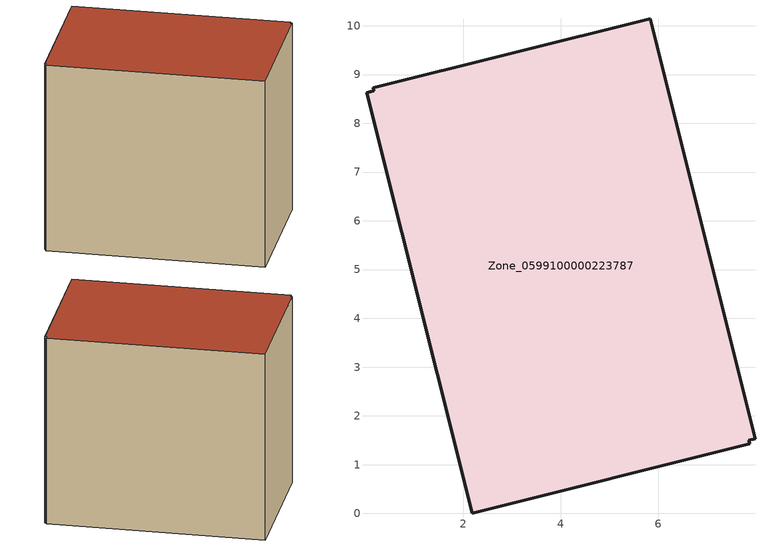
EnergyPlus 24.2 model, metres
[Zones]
Zone_0599100000223787
 floor ground (C_G): 5.83,10.15 7.98,1.53 7.86,1.5 7.88,1.43 2.18,0 0.01,8.63 0.17,8.67 0.15,8.72 z0
 wall outside (C_F): 5.83,10.15 0.15,8.72 0.17,8.67 0.01,8.63 2.18,0 7.88,1.43 7.86,1.5 7.98,1.53 5.83,10.15 z0:8.07
 roof outside (C_R): 7.98,1.53 5.83,10.15 0.15,8.72 0.17,8.67 0.01,8.63 2.18,0 7.88,1.43 7.86,1.5 z8.07
[BUILDING]
Pand.0599100000223787: North Axis=0; Terrain=City; Loads Convergence Tolerance Value=0.04; Temperature Convergence Tolerance Value=0.4; Solar Distribution=FullExterior; Maximum Number of Warmup Days=25; Minimum Number of Warmup Days=1
[Site:Location]
Rotterdam.The.Hague.AP_ZH_NLD Design_Conditions: Latitude=51.96; Longitude=4.45; Time Zone=1; Elevation=-4.5
[SITE:GROUNDTEMPERATURE:BUILDINGSURFACE]
18, 18, 18, 18, 18, 18, 18, 18, 18, 18, 18, 18
[MATERIAL] Thermal Absorptance=0.9; Solar Absorptance=0.7; Visible Absorptance=0.7
Name | Roughness | Thickness | Conductivity | Density | Specific Heat
G.TI.1965-1974 | MediumSmooth | 0.15 | 0.882353 | 540 | 1210
F.TI.1965-1974 | Rough | 0.3 | 0.697674 | 1920 | 840
R.TI.1965-1974 | MediumRough | 0.2 | 0.232558 | 1500 | 1000
[CONSTRUCTION]
C_G: G.TI.1965-1974
C_F: F.TI.1965-1974
C_R: R.TI.1965-1974
[ZONE]
Zone_0599100000223787: Type=1; Multiplier=1; Ceiling Height=Autocalculate; Volume=Autocalculate; Floor Area=autocalculate; Part of Total Floor Area=Yes
[ZONEINFILTRATION:DESIGNFLOWRATE]
Infil_Zone_0599100000223787: Zone or ZoneList or Space or SpaceList=Zone_0599100000223787; Schedule=AlwaysOn; Design Flow Rate Calculation Method=Flow/Area; Flow Rate per Floor Area=0.003; Constant Term Coefficient=1; Temperature Term Coefficient=0; Velocity Term Coefficient=0; Velocity Squared Term Coefficient=0
[HVACTEMPLATE:ZONE:IDEALLOADSAIRSYSTEM]
Zone_0599100000223787: Maximum Heating Supply Air Temperature=50; Minimum Cooling Supply Air Temperature=13; Maximum Heating Supply Air Humidity Ratio=0.0156; Minimum Cooling Supply Air Humidity Ratio=0.0077; Heating Limit=NoLimit; Cooling Limit=NoLimit; Dehumidification Control Type=ConstantSensibleHeatRatio; Cooling Sensible Heat Ratio=0.7; Dehumidification Setpoint=60; Humidification Control Type=None; Humidification Setpoint=30; Outdoor Air Method=None; Outdoor Air Flow Rate per Person=0.00944; Outdoor Air Flow Rate per Zone Floor Area=0; Outdoor Air Flow Rate per Zone=0; Demand Controlled Ventilation Type=None; Outdoor Air Economizer Type=NoEconomizer; Heat Recovery Type=None; Sensible Heat Recovery Effectiveness=0.7; Latent Heat Recovery Effectiveness=0.65
[ZONECONTROL:THERMOSTAT]
ThermostatControl_Zone_0599100000223787: Zone or ZoneList=Zone_0599100000223787; Control Type Schedule=DualSetpointControlType; Control 1=Thermostat_Zone_0599100000223787; Temperature Difference Between Cutout And Setpoint=0
[THERMOSTATSETPOINT:DUALSETPOINT]
Thermostat_Zone_0599100000223787: Heating Setpoint Temperature Schedule=HeatingSetpoint_Zone_0599100000223787; Cooling Setpoint Temperature Schedule=CoolingSetpoint_Zone_0599100000223787
[SCHEDULE:COMPACT]
HeatingSetpoint_Zone_0599100000223787: Through: 12/31, For: AllDays, Until: 24:00, 21
CoolingSetpoint_Zone_0599100000223787: Through: 12/31, For: AllDays, Until: 24:00, 24
DualSetpointControlType: Through: 12/31, For: AllDays, Until: 24:00, 4
AlwaysOn: Through: 12/31, For: AllDays, Until: 24:00, 1
